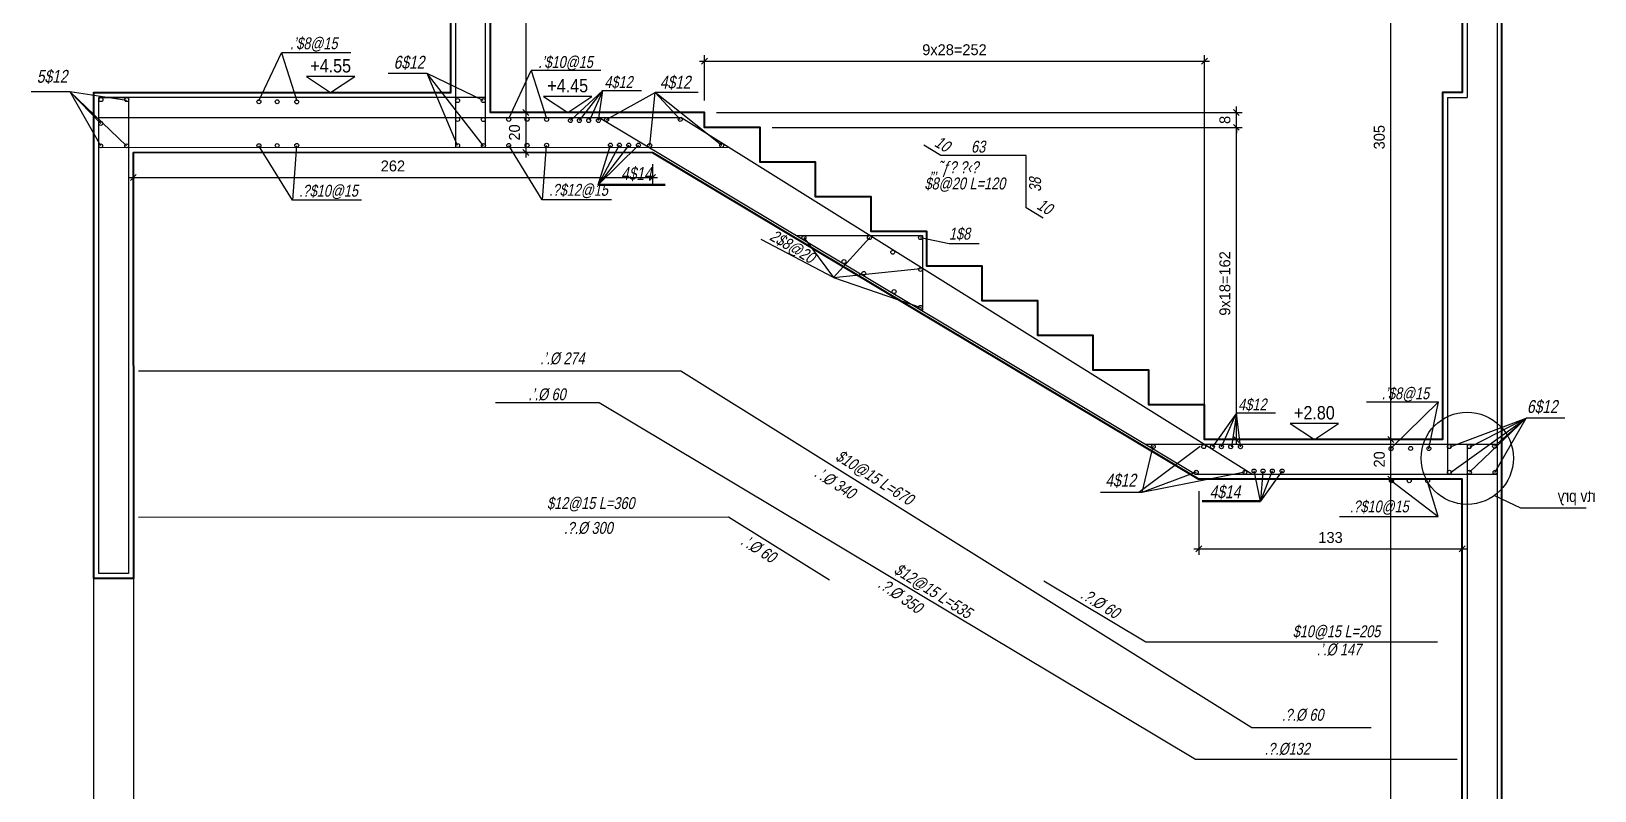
# Model space of a CAD drawing. Header units: inches. Extents: x -5298 to 11252, y 8210 to 22495.
# Drawn here: x 6465 to 7253, y 15709 to 16092 of the extents above; entities that cross this region are included whole.
import ezdxf
from ezdxf.enums import TextEntityAlignment as Align

# ---------------------------------------------------------------- set-up
doc = ezdxf.new("R2010")
doc.units = ezdxf.units.IN
doc.header["$LTSCALE"] = 11
doc.header["$MEASUREMENT"] = 0
doc.layers.get('Defpoints').update_dxf_attribs({"color": 40})
for name, color, linetype in [('BAR', 6, 'Continuous'), ('C-TEXT3', 3, 'Continuous'), ('dim-50-v', 2, 'Continuous'), ('DIM_50', 3, 'Continuous'), ('iron-txt', 3, 'Continuous'), ('IRON6', 6, 'Continuous'), ('otm-text', 1, 'Continuous'), ('P-lines', 3, 'Continuous'), ('STAM', 1, 'Continuous'), ('TEXT3', 3, 'Continuous')]:
    doc.layers.add(name, color=color, linetype=linetype)
doc.layers.add('W', color=1, linetype='Continuous', lineweight=50)
doc.layers.add('W-Conc', color=3, linetype='Continuous', lineweight=40)
doc.styles.add('danmm', font='danmm.shx', dxfattribs={"width": 0.9})
doc.styles.add('HEBREW', font='hebtxt-weld.shx', dxfattribs={"width": 0.8, "oblique": 12})
doc.styles.add('HEBTXT', font='hebtxt-weld.shx')
doc.styles.add('ROMANS', font='romans')
doc.styles.add('tecno', font='techno_m')
doc.dimstyles.new('25', dxfattribs={"dimtxt": 5.5, "dimasz": 3, "dimexe": 3, "dimexo": 6, "dimgap": 3, "dimtad": 1, "dimdec": 0, "dimrnd": 0.5, "dimdsep": 46, "dimtxsty": 'HEBTXT', "dimblk1": 'OBLIQUE', "dimblk2": 'OBLIQUE', "dimsah": 1, "dimcen": 1, "dimdle": 2.5, "dimclre": 9, "dimclrt": 3, "dimadec": 0, "dimazin": 0, "dimtfac": 1, "dimtdec": 0, "dimtix": 1, "dimtmove": 2, "dimatfit": 3, "dimldrblk": 'OBLIQUE', "dimfxl": 1, "dimtolj": 1, "dimarcsym": 0})

# ---------------------------------------------------------------- blocks, each defined once
blk = doc.blocks.new('MF1')
blk.add_lwpolyline([(30, 20), (0, 0), (-30, 20)], close=True)
at = {"style": 'ROMANS'}
blk.add_attdef('0', text='', height=6, dxfattribs=at).set_placement((0, 25), align=Align.CENTER)
blk = doc.blocks.new('_OBLIQUE')
at = {"color": 0, "linetype": 'ByBlock'}
blk.add_line((-0.5, -0.5), (0.5, 0.5), dxfattribs=at)
blk = doc.blocks.new('*D841')
at = {"layer": 'Defpoints', "color": 0, "ltscale": 5, "transparency": 16777216}
for p in [(6713.92, 16331.55, 0.01), (6714.12, 16051.47), (6722, 16051.47, 0.01)]:
    blk.add_point(p, dxfattribs=at)
at = {"layer": 'dim-50-v', "color": 0, "lineweight": -2, "ltscale": 5, "transparency": 16777216}
blk.add_line((6714.12, 16334.05), (6714.12, 16048.97), dxfattribs=at)
at = {"layer": 'dim-50-v', "color": 9, "lineweight": -2, "ltscale": 5, "transparency": 16777216}
for p, q in [((6719.92, 16331.55), (6717.12, 16331.55)), ((6716, 16051.47), (6711.12, 16051.47))]:
    blk.add_line(p, q, dxfattribs=at)
at = {"layer": 'dim-50-v', "color": 0, "lineweight": -2, "ltscale": 5, "transparency": 16777216, "xscale": 3, "yscale": 3, "zscale": 3}
for p, rotation in [((6714.12, 16331.55), 90), ((6714.12, 16051.47), 270)]:
    blk.add_blockref('_OBLIQUE', p, dxfattribs=dict(at, rotation=rotation))
at = {"layer": 'dim-50-v', "color": 3, "ltscale": 5, "transparency": 16777216, "insert": (6708.37, 16191.51), "char_height": 5.5, "attachment_point": 5, "rotation": 90, "style": 'HEBTXT'}
blk.add_mtext('\\A1;280', dxfattribs=at)
blk = doc.blocks.new('*D842')
at = {"layer": 'Defpoints', "color": 0, "ltscale": 5, "transparency": 16777216}
for p in [(6722, 16051.47, 0.01), (6714.12, 16031.31), (6714.52, 16031.31, 0.01)]:
    blk.add_point(p, dxfattribs=at)
at = {"layer": 'dim-50-v', "color": 9, "lineweight": -2, "ltscale": 5, "transparency": 16777216}
for p, q in [((6716, 16051.47), (6711.12, 16051.47)), ((6708.52, 16031.31), (6711.12, 16031.31))]:
    blk.add_line(p, q, dxfattribs=at)
at = {"layer": 'dim-50-v', "color": 0, "lineweight": -2, "ltscale": 5, "transparency": 16777216}
blk.add_line((6714.12, 16053.97), (6714.12, 16028.81), dxfattribs=at)
at = {"layer": 'dim-50-v', "color": 0, "lineweight": -2, "ltscale": 5, "transparency": 16777216, "xscale": 3, "yscale": 3, "zscale": 3}
for p, rotation in [((6714.12, 16051.47), 90), ((6714.12, 16031.31), 270)]:
    blk.add_blockref('_OBLIQUE', p, dxfattribs=dict(at, rotation=rotation))
at = {"layer": 'dim-50-v', "color": 3, "ltscale": 5, "transparency": 16777216, "insert": (6708.37, 16041.39), "char_height": 5.5, "attachment_point": 5, "rotation": 90, "style": 'HEBTXT'}
blk.add_mtext('\\A1;20', dxfattribs=at)
blk = doc.blocks.new('*D807')
at = {"layer": 'Defpoints', "color": 0, "ltscale": 5, "transparency": 16777216}
for p in [(7150.15, 15866.47, 0.01), (7150.15, 15866.47), (7121.63, 15455.54, 0.01)]:
    blk.add_point(p, dxfattribs=at)
at = {"layer": 'dim-50-v', "color": 0, "lineweight": -2, "ltscale": 5, "transparency": 16777216}
blk.add_line((7150.15, 15453.04), (7150.15, 15868.97), dxfattribs=at)
at = {"layer": 'dim-50-v', "color": 9, "lineweight": -2, "ltscale": 5, "transparency": 16777216}
for p, q in [((7156.15, 15866.47), (7153.15, 15866.47)), ((7127.63, 15455.54), (7153.15, 15455.54))]:
    blk.add_line(p, q, dxfattribs=at)
at = {"layer": 'dim-50-v', "color": 0, "lineweight": -2, "ltscale": 5, "transparency": 16777216, "xscale": 3, "yscale": 3, "zscale": 3}
for p, rotation in [((7150.15, 15866.47), 90), ((7150.15, 15455.54), 270)]:
    blk.add_blockref('_OBLIQUE', p, dxfattribs=dict(at, rotation=rotation))
at = {"layer": 'dim-50-v', "color": 3, "ltscale": 5, "transparency": 16777216, "insert": (7144.4, 15661.01), "char_height": 5.5, "attachment_point": 5, "rotation": 90, "style": 'HEBTXT'}
blk.add_mtext('\\A1;411', dxfattribs=at)
blk = doc.blocks.new('*D808')
at = {"layer": 'Defpoints', "color": 0, "ltscale": 5, "transparency": 16777216}
for p in [(7150.15, 15886.47), (7153.56, 15886.47, 0.01), (7150.15, 15866.47, 0.01)]:
    blk.add_point(p, dxfattribs=at)
at = {"layer": 'dim-50-v', "color": 9, "lineweight": -2, "ltscale": 5, "transparency": 16777216}
for p, q in [((7147.56, 15886.47), (7147.15, 15886.47)), ((7156.15, 15866.47), (7153.15, 15866.47))]:
    blk.add_line(p, q, dxfattribs=at)
at = {"layer": 'dim-50-v', "color": 0, "lineweight": -2, "ltscale": 5, "transparency": 16777216}
blk.add_line((7150.15, 15863.97), (7150.15, 15888.97), dxfattribs=at)
at = {"layer": 'dim-50-v', "color": 0, "lineweight": -2, "ltscale": 5, "transparency": 16777216, "xscale": 3, "yscale": 3, "zscale": 3}
for p, rotation in [((7150.15, 15886.47), 90), ((7150.15, 15866.47), 270)]:
    blk.add_blockref('_OBLIQUE', p, dxfattribs=dict(at, rotation=rotation))
at = {"layer": 'dim-50-v', "color": 3, "ltscale": 5, "transparency": 16777216, "insert": (7144.4, 15876.47), "char_height": 5.5, "attachment_point": 5, "rotation": 90, "style": 'HEBTXT'}
blk.add_mtext('\\A1;20', dxfattribs=at)
blk = doc.blocks.new('*D850')
at = {"layer": 'Defpoints', "color": 0, "ltscale": 5, "transparency": 16777216}
for p in [(7150.15, 16191.5, 0.01), (7150.15, 16191.5), (7153.56, 15886.47, 0.01)]:
    blk.add_point(p, dxfattribs=at)
at = {"layer": 'dim-50-v', "color": 0, "lineweight": -2, "ltscale": 5, "transparency": 16777216}
blk.add_line((7150.15, 15883.97), (7150.15, 16194), dxfattribs=at)
at = {"layer": 'dim-50-v', "color": 9, "lineweight": -2, "ltscale": 5, "transparency": 16777216}
for p, q in [((7156.15, 16191.5), (7153.15, 16191.5)), ((7147.56, 15886.47), (7147.15, 15886.47))]:
    blk.add_line(p, q, dxfattribs=at)
at = {"layer": 'dim-50-v', "color": 0, "lineweight": -2, "ltscale": 5, "transparency": 16777216, "xscale": 3, "yscale": 3, "zscale": 3}
for p, rotation in [((7150.15, 16191.5), 90), ((7150.15, 15886.47), 270)]:
    blk.add_blockref('_OBLIQUE', p, dxfattribs=dict(at, rotation=rotation))
at = {"layer": 'dim-50-v', "color": 3, "ltscale": 5, "transparency": 16777216, "insert": (7144.4, 16038.99), "char_height": 5.5, "attachment_point": 5, "rotation": 90, "style": 'HEBTXT'}
blk.add_mtext('\\A1;305', dxfattribs=at)
blk = doc.blocks.new('*D861')
at = {"layer": 'Defpoints', "color": 0, "ltscale": 5, "transparency": 16777216}
for p in [(7056.19, 16077.33), (6804.2, 16051.47, 0.01), (7056.19, 15886.47, 0.01)]:
    blk.add_point(p, dxfattribs=at)
at = {"layer": 'dim-50-v', "color": 0, "lineweight": -2, "ltscale": 5, "transparency": 16777216}
blk.add_line((6801.7, 16077.33), (7058.69, 16077.33), dxfattribs=at)
at = {"layer": 'dim-50-v', "color": 9, "lineweight": -2, "ltscale": 5, "transparency": 16777216}
for p, q in [((6804.2, 16057.47), (6804.2, 16080.33)), ((7056.19, 15892.47), (7056.19, 16080.33))]:
    blk.add_line(p, q, dxfattribs=at)
at = {"layer": 'dim-50-v', "color": 0, "lineweight": -2, "ltscale": 5, "transparency": 16777216, "xscale": 3, "yscale": 3, "zscale": 3, "rotation": 180}
blk.add_blockref('_OBLIQUE', (6804.2, 16077.33), dxfattribs=at)
at = {"layer": 'dim-50-v', "color": 0, "lineweight": -2, "ltscale": 5, "transparency": 16777216, "xscale": 3, "yscale": 3, "zscale": 3}
blk.add_blockref('_OBLIQUE', (7056.19, 16077.33), dxfattribs=at)
at = {"layer": 'dim-50-v', "color": 3, "ltscale": 5, "transparency": 16777216, "insert": (6930.19, 16083.08), "char_height": 5.5, "attachment_point": 5, "style": 'HEBTXT'}
blk.add_mtext('\\A1;9x28=252', dxfattribs=at)
blk = doc.blocks.new('*D816')
at = {"layer": 'Defpoints', "color": 0, "ltscale": 5, "transparency": 16777216}
for p in [(6832.19, 16043.97, 0.01), (7072.3, 16043.97), (7056.19, 15886.47, 0.01)]:
    blk.add_point(p, dxfattribs=at)
at = {"layer": 'dim-50-v', "color": 9, "lineweight": -2, "ltscale": 5, "transparency": 16777216}
for p, q in [((6838.19, 16043.97), (7075.3, 16043.97)), ((7062.19, 15886.47), (7075.3, 15886.47))]:
    blk.add_line(p, q, dxfattribs=at)
at = {"layer": 'dim-50-v', "color": 0, "lineweight": -2, "ltscale": 5, "transparency": 16777216}
blk.add_line((7072.3, 15883.97), (7072.3, 16046.47), dxfattribs=at)
at = {"layer": 'dim-50-v', "color": 0, "lineweight": -2, "ltscale": 5, "transparency": 16777216, "xscale": 3, "yscale": 3, "zscale": 3}
for p, rotation in [((7072.3, 16043.97), 90), ((7072.3, 15886.47), 270)]:
    blk.add_blockref('_OBLIQUE', p, dxfattribs=dict(at, rotation=rotation))
at = {"layer": 'dim-50-v', "color": 3, "ltscale": 5, "transparency": 16777216, "insert": (7066.55, 15965.22), "char_height": 5.5, "attachment_point": 5, "rotation": 90, "style": 'HEBTXT'}
blk.add_mtext('\\A1;9x18=162', dxfattribs=at)
blk = doc.blocks.new('*D817')
at = {"layer": 'Defpoints', "color": 0, "ltscale": 5, "transparency": 16777216}
for p in [(6804.2, 16051.47, 0.01), (7072.3, 16051.47), (6832.19, 16043.97, 0.01)]:
    blk.add_point(p, dxfattribs=at)
at = {"layer": 'dim-50-v', "color": 9, "lineweight": -2, "ltscale": 5, "transparency": 16777216}
for p, q in [((6810.2, 16051.47), (7075.3, 16051.47)), ((6838.19, 16043.97), (7075.3, 16043.97))]:
    blk.add_line(p, q, dxfattribs=at)
at = {"layer": 'dim-50-v', "color": 0, "lineweight": -2, "ltscale": 5, "transparency": 16777216}
for p, q in [((7072.3, 16051.47), (7072.3, 16054.47)), ((7072.3, 16043.97), (7072.3, 16051.47)), ((7072.3, 16043.97), (7072.3, 16040.97))]:
    blk.add_line(p, q, dxfattribs=at)
at = {"layer": 'dim-50-v', "color": 0, "lineweight": -2, "ltscale": 5, "transparency": 16777216, "xscale": 3, "yscale": 3, "zscale": 3}
for p, rotation in [((7072.3, 16051.47), 270), ((7072.3, 16043.97), 90)]:
    blk.add_blockref('_OBLIQUE', p, dxfattribs=dict(at, rotation=rotation))
at = {"layer": 'dim-50-v', "color": 3, "ltscale": 5, "transparency": 16777216, "insert": (7066.55, 16047.72), "char_height": 5.5, "attachment_point": 5, "rotation": 90, "style": 'HEBTXT'}
blk.add_mtext('\\A1;8', dxfattribs=at)
blk = doc.blocks.new('*D833')
at = {"layer": 'Defpoints', "color": 0, "linetype": 'Continuous', "transparency": 16777216}
for p in [(6777.96, 16031.36, 0.01), (6516.18, 16019.6, 0.01), (6777.96, 16018.71)]:
    blk.add_point(p, dxfattribs=at)
at = {"layer": 'dim-50-v', "color": 9, "linetype": 'Continuous', "lineweight": -2, "transparency": 16777216}
for p, q in [((6777.96, 16025.36), (6777.96, 16015.71)), ((6516.18, 16013.6), (6516.18, 16015.71))]:
    blk.add_line(p, q, dxfattribs=at)
at = {"layer": 'dim-50-v', "color": 0, "linetype": 'Continuous', "lineweight": -2, "transparency": 16777216}
blk.add_line((6513.68, 16018.71), (6780.46, 16018.71), dxfattribs=at)
at = {"layer": 'dim-50-v', "color": 0, "linetype": 'Continuous', "lineweight": -2, "transparency": 16777216, "xscale": 3, "yscale": 3, "zscale": 3, "rotation": 180}
blk.add_blockref('_OBLIQUE', (6516.18, 16018.71), dxfattribs=at)
at = {"layer": 'dim-50-v', "color": 0, "linetype": 'Continuous', "lineweight": -2, "transparency": 16777216, "xscale": 3, "yscale": 3, "zscale": 3}
blk.add_blockref('_OBLIQUE', (6777.96, 16018.71), dxfattribs=at)
at = {"layer": 'dim-50-v', "color": 3, "linetype": 'Continuous', "transparency": 16777216, "insert": (6647.07, 16024.46), "char_height": 5.5, "attachment_point": 5, "style": 'HEBTXT'}
blk.add_mtext('\\A1;262', dxfattribs=at)
blk = doc.blocks.new('*D797')
at = {"layer": 'Defpoints', "color": 0, "ltscale": 5, "transparency": 16777216}
for p in [(7053.38, 15866.47, 0.01), (7186.2, 15866.47, 0.01), (7186.2, 15831.29)]:
    blk.add_point(p, dxfattribs=at)
at = {"layer": 'dim-50-v', "color": 9, "lineweight": -2, "ltscale": 5, "transparency": 16777216}
for p, q in [((7053.38, 15860.47), (7053.38, 15828.29)), ((7186.2, 15860.47), (7186.2, 15828.29))]:
    blk.add_line(p, q, dxfattribs=at)
at = {"layer": 'dim-50-v', "color": 0, "lineweight": -2, "ltscale": 5, "transparency": 16777216}
blk.add_line((7050.88, 15831.29), (7188.7, 15831.29), dxfattribs=at)
at = {"layer": 'dim-50-v', "color": 0, "lineweight": -2, "ltscale": 5, "transparency": 16777216, "xscale": 3, "yscale": 3, "zscale": 3, "rotation": 180}
blk.add_blockref('_OBLIQUE', (7053.38, 15831.29), dxfattribs=at)
at = {"layer": 'dim-50-v', "color": 0, "lineweight": -2, "ltscale": 5, "transparency": 16777216, "xscale": 3, "yscale": 3, "zscale": 3}
blk.add_blockref('_OBLIQUE', (7186.2, 15831.29), dxfattribs=at)
at = {"layer": 'dim-50-v', "color": 3, "ltscale": 5, "transparency": 16777216, "insert": (7119.79, 15837.04), "char_height": 5.5, "attachment_point": 5, "style": 'HEBTXT'}
blk.add_mtext('\\A1;133', dxfattribs=at)

msp = doc.modelspace()

# ---------------------------------------------------------------- linework, layer by layer
at = {"color": 2, "elevation": -0.3}
msp.add_lwpolyline([(7202.4, 15858.25), (7215.48, 15852.05), (7248.72, 15852.05)], dxfattribs=at)
at = {"color": 2}
msp.add_circle((7188.7, 15877.04, -0.3), 23.25, dxfattribs=at)
at = {"layer": 'BAR', "linetype": 'Continuous'}
for p, q in [((6850.65, 15989.33, -0.3), (6914.09, 15989.33, -0.3)), ((6914.09, 15989.33, -0.3), (6914.04, 15951.38, -0.31))]:
    msp.add_line(p, q, dxfattribs=at)
for points, elevation in [([(6678.7, 16703.11), (6678.7, 16033.79)], -0.25), ([(6693.7, 16033.8), (6693.7, 16703.12)], -0.3), ([(7188.7, 16703.08), (7188.7, 16058.97)], -0.25), ([(7203.72, 16703.08), (7203.72, 15090.97)], -0.25), ([(6693.7, 16058.97), (6498.81, 16058.97)], -0.3), ([(7178.7, 16058.97), (7178.7, 15868.97)], -0.3), ([(7178.7, 16058.97), (7188.7, 16058.97)], -0.3), ([(6498.81, 16048.97), (6792.2, 16048.97)], -0.3), ([(6751.03, 16048.97), (7051.71, 15868.97)], -0.3), ([(7080.19, 15868.97), (6792.2, 16048.97)], -0.3), ([(6816.34, 16033.88), (6498.81, 16033.68)], -0.3), ([(6974.94, 15998.23), (6966.4, 16003.44), (6966.4, 16029.77), (6923.29, 16029.77), (6914.76, 16034.98)], -0.31), ([(7203.72, 15883.97), (7026.65, 15883.97)], -0.3), ([(7188.7, 15883.97), (7188.7, 15090.97)], -0.3), ([(7051.71, 15868.97), (7203.72, 15868.97)], -0.3)]:
    msp.add_lwpolyline(points, dxfattribs=dict(at, elevation=elevation))
at = {"layer": 'BAR', "linetype": 'Continuous', "elevation": -0.3}
msp.add_lwpolyline([(6498.81, 16058.97), (6513.81, 16058.97), (6513.81, 15818.97), (6498.81, 15818.97)], close=True, dxfattribs=at)
at = {"layer": 'BAR', "elevation": -0.3}
for points in [[(6518.81, 15921.21), (6792.2, 15921.21), (7080.19, 15741.21), (7140.19, 15741.21)], [(7183.7, 15725.03), (7051.71, 15725.03), (6751.03, 15905.03), (6698.72, 15905.03)], [(6518.81, 15847.4), (6816.34, 15847.48), (6867.22, 15815.68)], [(7173.7, 15784.2), (7026.65, 15784.2), (6975.17, 15815.02)]]:
    msp.add_lwpolyline(points, dxfattribs=at)
at = {"layer": 'IRON6'}
for centre in [(6499.88, 16057.96, -0.31), (6512.88, 16057.94, -0.31), (6579.5, 16056.87, -0.19), (6588.71, 16056.88, -0.19), (6598.58, 16056.82, -0.19), (6679.7, 16057.49, -0.31), (6692.64, 16057.47, -0.31), (6679.7, 16047.94, -0.31), (6692.64, 16047.91, -0.31), (6705.47, 16047.98, -0.19), (6714.68, 16048, -0.19), (6724.55, 16047.93, -0.19), (6754.77, 16047.89, -0.3), (6791.91, 16047.97, -0.31), (6499.76, 16045.97, -0.31), (6736.57, 16047.41, -0.3), (6741.08, 16047.4, -0.3), (6745.78, 16047.4, -0.3), (6750.7, 16047.41, -0.3), (6499.76, 16034.64, -0.3), (6512.81, 16034.64, -0.3), (6579.5, 16034.73, -0.3), (6588.71, 16034.78, -0.3), (6598.58, 16034.84, -0.3), (6679.71, 16034.75, -0.3), (6692.7, 16034.76, -0.3), (6705.47, 16034.82, -0.3), (6714.68, 16034.87, -0.3), (6724.55, 16034.93, -0.3), (6756.75, 16035, -0.31), (6761.26, 16035, -0.31), (6765.96, 16035, -0.31), (6770.87, 16035, -0.31), (6776.58, 16034.85, -0.3), (6812.85, 16034.88, -0.3), (6854.28, 15988.32, -0.3), (6887.32, 15988.33, -0.3), (6913.08, 15988.32, -0.3), (6899.08, 15980.98, -0.3), (6874.49, 15976.24, -0.3), (6884.48, 15970.25, -0.3), (6913.06, 15972.26, -0.3), (6899.75, 15961.11, -0.3), (6913.03, 15953.16, -0.3), (7030.39, 15882.92, -0.3), (7055.89, 15882.92, -0.31), (7060.26, 15882.87, -0.3), (7064.78, 15882.86, -0.3), (7069.47, 15882.86, -0.3), (7074.39, 15882.86, -0.3), (7179.72, 15882.94, -0.31), (7189.75, 15882.97, -0.31), (7202.51, 15883.11, -0.3), (7150.3, 15881.9, 2966.09), (7160.17, 15881.97, 2966.09), (7169.37, 15881.95, 2966.09), (7052.09, 15869.97, -0.3), (7076.58, 15869.95, -0.3), (7081.23, 15870.62, -0.31), (7085.75, 15870.62, -0.31), (7090.44, 15870.62, -0.31), (7095.36, 15870.62, -0.31), (7179.72, 15869.97, -0.3), (7189.81, 15869.97, -0.3), (7202.78, 15869.97, -0.3), (7150.48, 15865.69, 5932.48), (7159.48, 15865.69, 5932.48), (7168.68, 15865.66, 5932.48)]:
    msp.add_circle(centre, 1, dxfattribs=at)
at = {"layer": 'STAM', "ltscale": 50}
for p, q in [((6579.5, 16057.35, -0.3), (6590.82, 16081.47, -0.3)), ((6590.82, 16081.47, -0.3), (6598.58, 16057.3, -0.3)), ((6705.47, 16048.46, -0.3), (6716.79, 16072.58, -0.3)), ((6716.79, 16072.58, -0.3), (6724.55, 16048.41, -0.3)), ((6596.38, 16007.22, -0.39), (6579.5, 16034.67, -0.3)), ((6598.42, 16034.71, -0.3), (6596.38, 16007.22, -0.39)), ((6722.35, 16007.32, -0.39), (6705.47, 16034.76, -0.3)), ((6724.39, 16034.8, -0.3), (6722.35, 16007.32, -0.39))]:
    msp.add_line(p, q, dxfattribs=at)
at = {"layer": 'STAM'}
for p, q in [((6625.84, 16081.47, -0.3), (6590.82, 16081.47, -0.3)), ((6751.81, 16072.58, -0.3), (6716.79, 16072.58, -0.3)), ((6692.64, 16057.47, -0.31), (6664.27, 16071.18, -0.31)), ((6679.71, 16034.75, -0.3), (6664.27, 16071.18, -0.31)), ((6499.76, 16045.97, -0.31), (6484.32, 16061.94, -0.31)), ((6499.76, 16034.64, -0.3), (6484.32, 16061.94, -0.31)), ((6512.76, 16057.49, -0.3), (6484.32, 16061.94, -0.31)), ((6754.77, 16047.89, -0.3), (6779.27, 16061.47, -0.3)), ((6776.58, 16034.85, -0.3), (6779.27, 16061.47, -0.3)), ((6791.91, 16047.97, -0.31), (6779.27, 16061.47, -0.3)), ((6800.98, 16061.47, -0.3), (6779.27, 16061.47, -0.3)), ((6812.85, 16034.88, -0.3), (6779.27, 16061.47, -0.3)), ((6631.24, 16007.22, -0.39), (6596.38, 16007.22, -0.39)), ((6757.21, 16007.32, -0.39), (6722.35, 16007.32, -0.39)), ((6887.43, 15988.35, -0.3), (6869.24, 15968.15, -0.31)), ((6869.24, 15968.15, -0.31), (6913.04, 15972.74, -0.3)), ((7137.86, 15905.52, 2966.09), (7174.24, 15905.52, 2966.09)), ((7180.18, 15882.78, 0.01), (7218.36, 15897.27, -0.31)), ((7180.19, 15869.82, 0.02), (7218.36, 15897.27, -0.31)), ((7189.81, 15869.97, -0.3), (7218.36, 15897.27, -0.31)), ((7190.22, 15882.82, 0.01), (7218.36, 15897.27, -0.31)), ((7202.51, 15883.11, -0.3), (7218.36, 15897.27, -0.31)), ((7202.68, 15869.81, -0.31), (7218.36, 15897.27, -0.31)), ((7237.95, 15897.27, -0.31), (7218.36, 15897.27, -0.31)), ((7054.1, 15882.92, -0.31), (7023.06, 15859.76, -0.3)), ((7030.23, 15883.06, -0.3), (7024.7, 15859.81, -0.3)), ((7052.09, 15869.97, -0.3), (7024.7, 15859.81, -0.3)), ((7076.58, 15869.95, -0.3), (7024.7, 15859.81, -0.3)), ((7024.7, 15859.81, -0.3), (7003.87, 15859.81, -0.3)), ((7124.3, 15847.68, 5932.48), (7173.99, 15847.68, 5932.48))]:
    msp.add_line(p, q, dxfattribs=at)
at = {"layer": 'STAM', "linetype": 'Continuous'}
for p, q in [((6869.24, 15968.15, -0.31), (6832.68, 15987.45, -0.31)), ((6854.26, 15988.32, -0.25), (6869.24, 15968.15, -0.31))]:
    msp.add_line(p, q, dxfattribs=at)
at = {"layer": 'STAM'}
for points, elevation in [([(6692.7, 16034.67), (6664.27, 16071.18), (6644.69, 16071.18)], -0.31), ([(6512.81, 16034.64), (6484.32, 16061.94), (6464.73, 16061.94)], -0.3)]:
    msp.add_lwpolyline(points, dxfattribs=dict(at, elevation=elevation))
at = {"layer": 'STAM', "linetype": 'Continuous'}
for points, elevation in [([(6750.7, 16047.41), (6752.86, 16062.49), (6736.57, 16047.41)], -0.32), ([(6741.08, 16047.4), (6752.86, 16062.49), (6746.11, 16047.4)], -0.32), ([(6772.44, 16062.46), (6752.79, 16062.46)], -58220.64), ([(6765.96, 16035), (6750.5, 16014.99), (6756.75, 16035)], -0.33), ([(6770.87, 16035), (6750.5, 16014.99), (6756.75, 16035)], -0.33), ([(6761.13, 16034.92), (6750.5, 16014.99), (6756.75, 16035)], -0.33), ([(6770.87, 16035), (6750.5, 16014.99), (6756.75, 16035)], -0.33), ([(6913.08, 15988.32), (6927.54, 15985.45), (6942.59, 15985.45)], -0.3), ([(6869.24, 15968.15), (6913.28, 15953.06)], -0.31), ([(7074.39, 15882.86), (7072.37, 15899.81), (7060.26, 15882.87)], -0.32), ([(7064.78, 15882.86), (7072.37, 15899.81), (7069.81, 15882.86)], -0.32), ([(7092.03, 15899.81), (7072.37, 15899.81)], -58220.64), ([(7090.44, 15870.62), (7084.49, 15855.46), (7081.23, 15870.62)], -0.33), ([(7095.36, 15870.62), (7084.49, 15855.46), (7081.23, 15870.62)], -0.33), ([(7085.62, 15870.54), (7084.49, 15855.46), (7081.23, 15870.62)], -0.33), ([(7095.36, 15870.62), (7084.49, 15855.46), (7081.23, 15870.62)], -0.33)]:
    msp.add_lwpolyline(points, dxfattribs=dict(at, elevation=elevation))
at = {"layer": 'STAM', "ltscale": 50}
for points, elevation in [([(7169.37, 15881.88), (7174.24, 15905.52), (7150.3, 15882.08)], 2966.09), ([(7150.48, 15865.6), (7173.99, 15847.68), (7168.68, 15865.4)], 5932.48)]:
    msp.add_lwpolyline(points, dxfattribs=dict(at, elevation=elevation))
at = {"layer": 'STAM', "linetype": 'Continuous', "elevation": -0.3}
msp.add_lwpolyline([(6496.31, 15816.46), (6516.31, 15816.46), (6516.31, 15606.47), (6496.31, 15606.47)], close=True, dxfattribs=at)
at = {"layer": 'W', "ltscale": 5}
for points, elevation in [([(6750.5, 16014.99), (6784.4, 16014.99)], -0.33), ([(7084.49, 15855.46), (7055.15, 15855.46)], -0.31)]:
    msp.add_lwpolyline(points, dxfattribs=dict(at, elevation=elevation))
at = {"layer": 'W-Conc', "ltscale": 5}
for points, elevation in [([(6777.96, 16031.36), (6516.17, 16031.19), (6516.31, 15816.47), (6496.31, 15816.46), (6496.31, 16061.47), (6676.2, 16061.47), (6676.2, 16703.12)], -0.3), ([(7206.22, 15090.97), (7206.22, 16703.08)], -0.25), ([(7186.2, 16191.5), (7186.2, 16061.47), (7176.2, 16061.47), (7176.2, 15886.47), (7056.19, 15886.47), (7056.19, 15903.97), (7028.19, 15903.97), (7028.19, 15921.47), (7000.19, 15921.47), (7000.19, 15938.97), (6972.19, 15938.97), (6972.19, 15956.47), (6944.19, 15956.47), (6944.19, 15973.97), (6916.19, 15973.97), (6916.19, 15991.47), (6888.19, 15991.47), (6888.19, 16008.97), (6860.19, 16008.97), (6860.19, 16026.47), (6832.19, 16026.47), (6832.19, 16043.97), (6804.2, 16043.97), (6804.2, 16051.47), (6696.2, 16051.47), (6696.2, 16331.56)], -0.3), ([(6777.96, 16031.36), (7053.38, 15866.47)], -0.3), ([(7186.2, 15455.54), (7186.2, 15866.47), (7053.38, 15866.47)], -0.3)]:
    msp.add_lwpolyline(points, dxfattribs=dict(at, elevation=elevation))

# ---------------------------------------------------------------- block references
at = {"layer": 'P-lines', "color": 3}
ref = msp.add_blockref('MF1', (6615.68, 16061.47, -0.3), dxfattribs=dict(at, xscale=-0.4065600000089035, yscale=0.4065600000089035, zscale=0.4065600000089035))
ref.add_attrib('-3.25', '+4.55', dxfattribs={"layer": 'otm-text', "height": 6.75, "style": 'danmm', "width": 0.9}).set_placement((6615.68, 16071.64, -0.3), align=Align.CENTER)
ref = msp.add_blockref('MF1', (6735.2, 16051.47, -0.3), dxfattribs=dict(at, xscale=-0.4065600000089035, yscale=0.4065600000089035, zscale=0.4065600000089035))
ref.add_attrib('-3.25', '+4.45', dxfattribs={"layer": 'otm-text', "height": 6.75, "style": 'danmm', "width": 0.9}).set_placement((6735.2, 16061.64, -0.3), align=Align.CENTER)
ref = msp.add_blockref('MF1', (7111.64, 15886.47, -0.3), dxfattribs=dict(at, xscale=-0.4065600000089035, yscale=0.4065600000089035, zscale=0.4065600000089035))
ref.add_attrib('-3.25', '+2.80', dxfattribs={"layer": 'otm-text', "height": 6.75, "style": 'danmm', "width": 0.9}).set_placement((7111.64, 15896.64, -0.3), align=Align.CENTER)

# ---------------------------------------------------------------- texts
at = {"layer": 'C-TEXT3', "style": 'HEBREW', "oblique": 12, "width": 0.8}
for s, p in [('.’.%%129 274', (6743.71, 15924.43, -0.31)), ('.’.%%129 60', (6734.2, 15906.31, -0.31)), ('$12@15 L=360', (6768.94, 15851.42, -0.31)), ('.%%154.%%129 300', (6757.93, 15838.91, -0.31)), ('$10@15 L=205', (7144.9, 15786.75, -0.31)), ('.’.%%129 147', (7135.27, 15777.58, -0.31)), ('.%%154.%%129 60', (7116.28, 15744.64, -0.3)), ('.%%154.%%129132', (7109.37, 15727.47, -0.31))]:
    msp.add_text(s, height=6, dxfattribs=at).set_placement(p, align=Align.RIGHT)
for s, rotation, p in [('$10@15 L=670', 327.80427, (6907.13, 15853.03, -0.33)), ('.’.%%129 340', 327.23814, (6877.9, 15856.12, -0.32)), ('.’.%%129 60', 327.80427, (6837.84, 15823.92, -0.3)), ('$12@15 L=535', 327.80427, (6936.61, 15795.8, -0.31)), ('.%%154.%%129 350', 325.41699, (6911.43, 15798.35, -0.31)), ('.%%154.%%129 60', 328.31789, (7011.13, 15795.81, -0.3))]:
    msp.add_text(s, height=6, rotation=rotation, dxfattribs=at).set_placement(p, align=Align.RIGHT)
at = {"layer": 'DIM_50', "style": 'tecno', "text_generation_flag": 2}
msp.add_text('rtv pry', height=6, dxfattribs=at).set_placement((7253.44, 15855.05, -0.3))
at = {"layer": 'iron-txt', "style": 'HEBREW', "oblique": 12, "width": 0.8}
for s, p in [('6$12', (6647.47, 16073.54, -0.32)), ('5$12', (6467.52, 16066.43, -0.32)), ('4$12', (6781.66, 16063.5, -0.3)), ('4$14', (6762.09, 16017.45, -55346.36)), ('6$12', (7218.82, 15899.88, -0.31)), ('4$12', (7006.26, 15862.71, -0.3)), ('4$14', (7058.85, 15856.89, -0.33))]:
    msp.add_text(s, height=6.5, dxfattribs=at).set_placement(p)
at = {"layer": 'TEXT3', "style": 'HEBREW', "oblique": 12, "width": 0.8}
for s, p in [('.’$8@15', (6607.14, 16085.99, -0.31)), ('.’$10@15', (6734.08, 16076.54, -0.31)), ('.%%154$10@15', (6614.6, 16011.61, -0.31)), ('.%%154$12@15', (6740.63, 16012.05, -0.31)), ('.’$8@15', (7157.55, 15909.41, 2966.09)), ('.%%154$10@15', (7144.35, 15852.36, -55346.37))]:
    msp.add_text(s, height=6, dxfattribs=at).set_placement(p, align=Align.MIDDLE)
for s, height, p in [('4$12', 6, (6753.66, 16063.81, -58220.65)), ('63', 6.02, (6938.57, 16031.21, -0.31)), ('„‚˜ƒ\x8e \x8c‹\x8c', 6.02, (6918.35, 16020.84, -0.31)), ('$8@20 L=120', 6.0201, (6915.1, 16012.64, -0.31)), ('1$8', 6.02, (6927.41, 15987.33, -0.3)), ('4$12', 6, (7073.24, 15901.16, -58220.65))]:
    msp.add_text(s, height=height, dxfattribs=at).set_placement(p)
for s, rotation, p in [('10', 329.51542, (6919.6, 16034.76, -0.31)), ('38', 90, (6973.85, 16011.46, -0.31)), ('10', 329.51542, (6971.2, 16003.17, -0.31)), ('2$8@20', 329.23043, (6836.51, 15987.52, -0.26))]:
    msp.add_text(s, height=6.02, rotation=rotation, dxfattribs=at).set_placement(p)

# ---------------------------------------------------------------- dimensions: what is measured, and where the dimension line sits
at = {"layer": 'dim-50-v', "ltscale": 5}
for base, p1, p2, picture, middle in [((6714.12, 16051.47, -0.31), (6713.92, 16331.55, -0.3), (6722, 16051.47, -0.3), '*D841', (6708.37, 16191.51, -0.31)), ((7150.15, 16191.5, -0.31), (7153.56, 15886.47, -0.3), (7150.15, 16191.5, -0.3), '*D850', (7144.4, 16038.99, -0.31)), ((6714.12, 16031.31, -0.31), (6722, 16051.47, -0.3), (6714.52, 16031.31, -0.3), '*D842', (6708.37, 16041.39, -0.31)), ((7072.295576, 16051.47133, -0.313298), (6832.191973, 16043.971327, -0.299745), (6804.195973, 16051.47133, -0.299745), '*D817', (7066.545576, 16047.721328, -0.313298)), ((7150.15, 15886.47, -0.31), (7150.15, 15866.47, -0.3), (7153.56, 15886.47, -0.3), '*D808', (7144.4, 15876.47, -0.31)), ((7150.15, 15866.47, -0.31), (7121.63, 15455.54, -0.3), (7150.15, 15866.47, -0.3), '*D807', (7144.4, 15661.01, -0.31))]:
    dim = msp.add_linear_dim(base=base, p1=p1, p2=p2, angle=90, dimstyle='25', dxfattribs=at)
    dim.commit()
    dim.dimension.update_dxf_attribs({"geometry": picture, "text_midpoint": middle})
dim = msp.add_linear_dim(base=(7056.19, 16077.33, -0.31), p1=(6804.2, 16051.47, -0.3), p2=(7056.19, 15886.47, -0.3), text='9x28=<>', dimstyle='25', dxfattribs=at)
dim.commit()
dim.dimension.update_dxf_attribs({"geometry": '*D861', "text_midpoint": (6930.19, 16083.08, -0.31)})
dim = msp.add_linear_dim(base=(7072.3, 16043.97, -0.31), p1=(7056.19, 15886.47, -0.3), p2=(6832.19, 16043.97, -0.3), angle=90, text='9x18=162', dimstyle='25', dxfattribs=at)
dim.commit()
dim.dimension.update_dxf_attribs({"geometry": '*D816', "text_midpoint": (7066.55, 15965.22, -0.31)})
at = {"layer": 'dim-50-v', "linetype": 'Continuous'}
dim = msp.add_linear_dim(base=(6777.96, 16018.71, -0.31), p1=(6516.18, 16019.6, -0.3), p2=(6777.96, 16031.36, -0.3), dimstyle='25', dxfattribs=at)
dim.commit()
dim.dimension.update_dxf_attribs({"geometry": '*D833', "text_midpoint": (6647.07, 16024.46, -0.31)})
at = {"layer": 'dim-50-v', "ltscale": 5}
dim = msp.add_linear_dim(base=(7186.2, 15831.29, -0.31), p1=(7053.38, 15866.47, -0.3), p2=(7186.2, 15866.47, -0.3), dimstyle='25', dxfattribs=at)
dim.commit()
dim.dimension.update_dxf_attribs({"geometry": '*D797', "text_midpoint": (7119.79, 15837.04, -0.31)})

doc.saveas('drawing.dxf')
